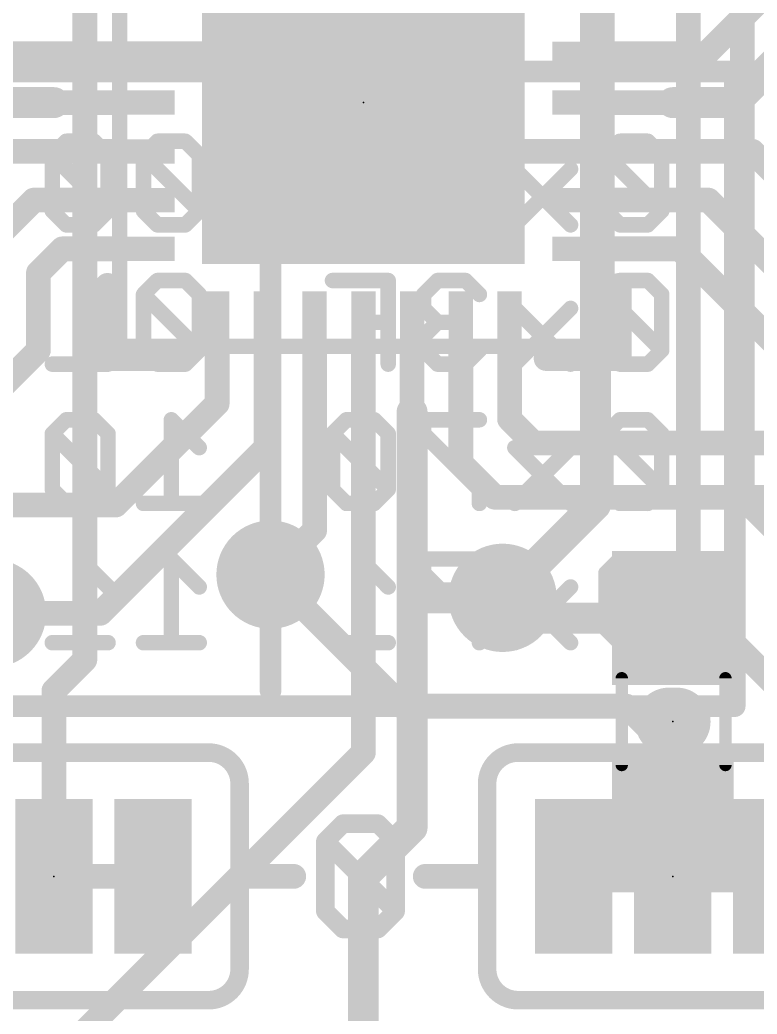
# Model space of a CAD drawing. Extents: x -33 to 74, y -18 to 36.
# Drawn here: x 9.88 to 15.93, y 7.76 to 15.92 of the extents above; entities that cross this region are included whole.
import ezdxf

# ---------------------------------------------------------------- set-up
doc = ezdxf.new("R2010")
doc.units = 0
for name, color, linetype in [('1', 12, 'CONTINUOUS'), ('16', 132, 'CONTINUOUS'), ('18', 110, 'CONTINUOUS'), ('21', 41, 'CONTINUOUS'), ('22', 40, 'CONTINUOUS'), ('23', 53, 'CONTINUOUS'), ('24', 53, 'CONTINUOUS'), ('51', 53, 'CONTINUOUS')]:
    doc.layers.add(name, color=color, linetype=linetype)

# ---------------------------------------------------------------- blocks, each defined once
blk = doc.blocks.new('RECT')
blk.add_solid([(-0.5, -0.5), (0.5, -0.5), (-0.5, 0.5), (0.5, 0.5)])
blk = doc.blocks.new('ROUNDV')
at = {"const_width": 0.5}
blk.add_lwpolyline([(0, -0.25, 1), (0, 0.25, 1), (0, -0.25)], format="xyb", dxfattribs=at)

msp = doc.modelspace()

# ---------------------------------------------------------------- linework, layer by layer
at = {"layer": '1'}
for points, const_width in [([(15.513, 15.64), (16.256, 16.383)], 0.2032), ([(15.748, 15.24), (16.598, 16.09)], 0.254), ([(9.5695, 15.64), (10.725, 15.64)], 0.2032), ([(10.725, 15.64), (12.3, 15.64)], 0.2032), ([(12.3, 15.64), (12.7, 15.24)], 0.2032), ([(12.7, 15.64), (12.7, 15.24)], 0.2032), ([(14.675, 15.64), (15.513, 15.64)], 0.2032), ([(10.16, 15.24), (9.398, 15.24)], 0.254), ([(10.725, 15.24), (10.16, 15.24)], 0.2032), ([(12.7, 15.24), (13.1, 14.84)], 0.2032), ([(14.675, 15.24), (15.24, 15.24)], 0.2032), ([(15.24, 15.24), (15.748, 15.24)], 0.254), ([(10.725, 14.84), (9.76, 14.84)], 0.2032), ([(13.1, 14.84), (14.675, 14.84)], 0.2032), ([(14.675, 14.84), (15.894, 14.84)], 0.2032), ([(15.894, 14.84), (16.51, 14.224)], 0.2032), ([(9.995, 14.44), (9.5885, 14.0335)], 0.2032), ([(10.725, 14.44), (9.995, 14.44)], 0.2032), ([(14.675, 14.44), (15.532, 14.44)], 0.2032), ([(15.532, 14.44), (17.5768, 12.3952)], 0.2032), ([(10.23, 14.04), (10.033, 13.843)], 0.2032), ([(10.725, 14.04), (10.23, 14.04)], 0.2032), ([(14.675, 14.04), (15.297, 14.04)], 0.2032), ([(15.297, 14.04), (17.907, 11.43)], 0.2032), ([(10.033, 13.843), (10.033, 13.208)], 0.2032), ([(10.033, 13.208), (5.715, 8.89)], 0.2032), ([(11.5, 13.265), (11.5, 12.77)], 0.2032), ([(11.9, 13.265), (11.9, 12.408)], 0.2032), ([(12.3, 13.265), (12.3, 11.7285)], 0.2032), ([(12.7, 13.265), (12.7, 9.906)], 0.2032), ([(13.1, 13.265), (13.1, 12.7)], 0.2032), ([(13.5, 13.265), (13.5, 12.281)], 0.2032), ([(13.9, 13.265), (13.9, 12.643)], 0.2032), ([(11.5, 12.77), (10.668, 11.938)], 0.2032), ([(13.1, 12.7), (13.1, 11.176)], 0.254), ([(13.9, 12.643), (14.097, 12.446)], 0.2032), ([(11.9, 12.408), (10.541, 11.049)], 0.2032), ([(14.097, 12.446), (16.256, 12.446)], 0.2032), ([(13.5, 12.281), (13.7795, 12.0015)], 0.2032), ([(16.0655, 12.0015), (13.7795, 12.0015)], 0.2032), ([(10.668, 11.938), (9.398, 11.938)], 0.2032), ([(12.3, 11.7285), (11.938, 11.3665)], 0.2032), ([(13.1, 11.176), (13.1, 9.29)], 0.254), ([(13.843, 11.176), (13.1, 11.176)], 0.254), ([(13.843, 11.176), (14.009, 11.01)], 0.254), ([(10.541, 11.049), (9.652, 11.049)], 0.2032), ([(14.009, 11.01), (15.24, 11.01)], 0.254), ([(10.414, 7.62), (12.7, 9.906)], 0.2032), ([(13.1, 9.29), (12.7, 8.89)], 0.254), ([(12.7, 3.81), (12.7, 8.89)], 0.254)]:
    msp.add_lwpolyline(points, dxfattribs=dict(at, const_width=const_width))
for points, const_width in [([(10.725, 15.6908, 1), (10.725, 15.5892)], 0.1016), ([(10.725, 15.5892, 1), (10.725, 15.6908)], 0.1016), ([(12.3359, 15.6759, 1), (12.2641, 15.6041)], 0.1016), ([(12.3, 15.5892, 1), (12.3, 15.6908)], 0.1016), ([(12.7508, 15.64, 1), (12.6492, 15.64)], 0.1016), ([(14.675, 15.6908, 1), (14.675, 15.5892)], 0.1016), ([(15.4771, 15.6759, 1), (15.5489, 15.6041)], 0.1016), ([(15.513, 15.5892, 1), (15.513, 15.6908)], 0.1016), ([(10.16, 15.2908, 1), (10.16, 15.1892)], 0.1016), ([(10.16, 15.1765, 1), (10.16, 15.3035)], 0.127), ([(10.725, 15.1892, 1), (10.725, 15.2908)], 0.1016), ([(12.7359, 15.2759, 1), (12.6641, 15.2041)], 0.1016), ([(14.675, 15.2908, 1), (14.675, 15.1892)], 0.1016), ([(15.24, 15.3035, 1), (15.24, 15.1765)], 0.127), ([(15.24, 15.1892, 1), (15.24, 15.2908)], 0.1016), ([(15.7031, 15.2849, 1), (15.7929, 15.1951)], 0.127), ([(15.748, 15.1765, 1), (15.748, 15.3035)], 0.127), ([(12.6492, 15.24, 1), (12.7508, 15.24)], 0.1016), ([(12.6641, 15.2041, 1), (12.7359, 15.2759)], 0.1016), ([(10.725, 14.7892, 1), (10.725, 14.8908)], 0.1016), ([(13.1, 14.8908, 1), (13.1, 14.7892)], 0.1016), ([(14.675, 14.8908, 1), (14.675, 14.7892)], 0.1016), ([(14.675, 14.7892, 1), (14.675, 14.8908)], 0.1016), ([(15.9299, 14.8759, 1), (15.8581, 14.8041)], 0.1016), ([(15.894, 14.7892, 1), (15.894, 14.8908)], 0.1016), ([(13.0641, 14.8041, 1), (13.1359, 14.8759)], 0.1016), ([(9.995, 14.4908, 1), (9.995, 14.3892)], 0.1016), ([(10.0309, 14.4041, 1), (9.9591, 14.4759)], 0.1016), ([(10.725, 14.3892, 1), (10.725, 14.4908)], 0.1016), ([(14.675, 14.4908, 1), (14.675, 14.3892)], 0.1016), ([(15.5679, 14.4759, 1), (15.4961, 14.4041)], 0.1016), ([(15.532, 14.3892, 1), (15.532, 14.4908)], 0.1016), ([(10.23, 14.0908, 1), (10.23, 13.9892)], 0.1016), ([(10.2659, 14.0041, 1), (10.1941, 14.0759)], 0.1016), ([(10.725, 13.9892, 1), (10.725, 14.0908)], 0.1016), ([(14.675, 14.0908, 1), (14.675, 13.9892)], 0.1016), ([(15.3329, 14.0759, 1), (15.2611, 14.0041)], 0.1016), ([(15.297, 13.9892, 1), (15.297, 14.0908)], 0.1016), ([(10.0838, 13.843, 1), (9.9822, 13.843)], 0.1016), ([(9.9971, 13.8789, 1), (10.0689, 13.8071)], 0.1016), ([(10.0689, 13.1721, 1), (9.9971, 13.2439)], 0.1016), ([(11.5508, 13.265, 1), (11.4492, 13.265)], 0.1016), ([(11.9508, 13.265, 1), (11.8492, 13.265)], 0.1016), ([(12.3508, 13.265, 1), (12.2492, 13.265)], 0.1016), ([(12.7508, 13.265, 1), (12.6492, 13.265)], 0.1016), ([(13.1508, 13.265, 1), (13.0492, 13.265)], 0.1016), ([(13.5508, 13.265, 1), (13.4492, 13.265)], 0.1016), ([(13.9508, 13.265, 1), (13.8492, 13.265)], 0.1016), ([(9.9822, 13.208, 1), (10.0838, 13.208)], 0.1016), ([(11.4492, 12.77, 1), (11.5508, 12.77)], 0.1016), ([(11.5359, 12.7341, 1), (11.4641, 12.8059)], 0.1016), ([(13.1635, 12.7, 1), (13.0365, 12.7)], 0.127), ([(13.0492, 12.7, 1), (13.1508, 12.7)], 0.1016), ([(13.9359, 12.6789, 1), (13.8641, 12.6071)], 0.1016), ([(13.8492, 12.643, 1), (13.9508, 12.643)], 0.1016), ([(11.9359, 12.3721, 1), (11.8641, 12.4439)], 0.1016), ([(14.097, 12.4968, 1), (14.097, 12.3952)], 0.1016), ([(14.0611, 12.4101, 1), (14.1329, 12.4819)], 0.1016), ([(11.8492, 12.408, 1), (11.9508, 12.408)], 0.1016), ([(13.5359, 12.3169, 1), (13.4641, 12.2451)], 0.1016), ([(13.4492, 12.281, 1), (13.5508, 12.281)], 0.1016), ([(13.7795, 12.0523, 1), (13.7795, 11.9507)], 0.1016), ([(13.7436, 11.9656, 1), (13.8154, 12.0374)], 0.1016), ([(10.6321, 11.9739, 1), (10.7039, 11.9021)], 0.1016), ([(10.668, 11.8872, 1), (10.668, 11.9888)], 0.1016), ([(12.2492, 11.7285, 1), (12.3508, 11.7285)], 0.1016), ([(12.3359, 11.6926, 1), (12.2641, 11.7644)], 0.1016), ([(11.9021, 11.4024, 1), (11.9739, 11.3306)], 0.1016), ([(13.1635, 11.176, 1), (13.0365, 11.176)], 0.127), ([(13.1, 11.2395, 1), (13.1, 11.1125)], 0.127), ([(13.8879, 11.2209, 1), (13.7981, 11.1311)], 0.127), ([(13.843, 11.1125, 1), (13.843, 11.2395)], 0.127), ([(13.0365, 11.176, 1), (13.1635, 11.176)], 0.127), ([(10.5051, 11.0849, 1), (10.5769, 11.0131)], 0.1016), ([(10.541, 10.9982, 1), (10.541, 11.0998)], 0.1016), ([(14.009, 11.0735, 1), (14.009, 10.9465)], 0.127), ([(13.9641, 10.9651, 1), (14.0539, 11.0549)], 0.127), ([(15.24, 10.9465, 1), (15.24, 11.0735)], 0.127), ([(12.6492, 9.906, 1), (12.7508, 9.906)], 0.1016), ([(12.7359, 9.8701, 1), (12.6641, 9.9419)], 0.1016), ([(13.1449, 9.2451, 1), (13.0551, 9.3349)], 0.127), ([(13.0365, 9.29, 1), (13.1635, 9.29)], 0.127), ([(12.7635, 8.89, 1), (12.6365, 8.89)], 0.127), ([(12.6551, 8.9349, 1), (12.7449, 8.8451)], 0.127)]:
    msp.add_lwpolyline(points, format="xyb", dxfattribs=dict(at, const_width=const_width))
at = {"layer": '16'}
for points, const_width in [([(15.8115, 21.3995), (15.8115, 12.0015)], 0.2032), ([(15.367, 20.7645), (15.367, 11.176)], 0.2032), ([(10.414, 20.066), (10.414, 10.668)], 0.2032), ([(14.605, 11.938), (14.605, 19.812)], 0.254), ([(12.7, 15.24), (12.3, 15.24)], 0.2032), ([(15.8115, 12.0015), (17.653, 10.16)], 0.2032), ([(13.843, 11.176), (14.605, 11.938)], 0.254), ([(13.0175, 10.287), (11.938, 11.3665)], 0.2032), ([(15.367, 11.176), (16.764, 9.779)], 0.2032), ([(10.414, 10.668), (10.16, 10.414)], 0.2032), ([(10.16, 8.89), (10.16, 10.414)], 0.2032), ([(14.859, 10.287), (13.0175, 10.287)], 0.2032), ([(14.859, 10.287), (15.24, 9.906)], 0.2032), ([(15.24, 9.906), (15.24, 8.89)], 0.2032), ([(10.16, 8.89), (10.795, 8.89)], 0.2032), ([(15.24, 8.89), (14.605, 8.89)], 0.2032)]:
    msp.add_lwpolyline(points, dxfattribs=dict(at, const_width=const_width))
for points, const_width in [([(12.3, 15.2908, 1), (12.3, 15.1892)], 0.1016), ([(12.7, 15.1892, 1), (12.7, 15.2908)], 0.1016), ([(15.8474, 12.0374, 1), (15.7756, 11.9656)], 0.1016), ([(14.5415, 11.938, 1), (14.6685, 11.938)], 0.127), ([(14.6499, 11.8931, 1), (14.5601, 11.9829)], 0.127), ([(15.7607, 12.0015, 1), (15.8623, 12.0015)], 0.1016), ([(11.9739, 11.4024, 1), (11.9021, 11.3306)], 0.1016), ([(13.7981, 11.2209, 1), (13.8879, 11.1311)], 0.127), ([(15.4029, 11.2119, 1), (15.3311, 11.1401)], 0.1016), ([(15.3162, 11.176, 1), (15.4178, 11.176)], 0.1016), ([(10.3632, 10.668, 1), (10.4648, 10.668)], 0.1016), ([(10.4499, 10.6321, 1), (10.3781, 10.7039)], 0.1016), ([(10.2108, 10.414, 1), (10.1092, 10.414)], 0.1016), ([(10.1241, 10.4499, 1), (10.1959, 10.3781)], 0.1016), ([(13.0175, 10.3378, 1), (13.0175, 10.2362)], 0.1016), ([(12.9816, 10.2511, 1), (13.0534, 10.3229)], 0.1016), ([(14.8949, 10.3229, 1), (14.8231, 10.2511)], 0.1016), ([(14.859, 10.2362, 1), (14.859, 10.3378)], 0.1016), ([(15.2908, 9.906, 1), (15.1892, 9.906)], 0.1016), ([(15.2041, 9.8701, 1), (15.2759, 9.9419)], 0.1016), ([(10.16, 8.9408, 1), (10.16, 8.8392)], 0.1016), ([(10.795, 8.8392, 1), (10.795, 8.9408)], 0.1016), ([(14.605, 8.9408, 1), (14.605, 8.8392)], 0.1016), ([(15.24, 8.8392, 1), (15.24, 8.9408)], 0.1016), ([(10.1092, 8.89, 1), (10.2108, 8.89)], 0.1016), ([(15.1892, 8.89, 1), (15.2908, 8.89)], 0.1016)]:
    msp.add_lwpolyline(points, format="xyb", dxfattribs=dict(at, const_width=const_width))
at = {"layer": '21'}
for points, const_width in [([(10.6, 13.14), (10.6, 13.74)], 0.2032), ([(14.8, 13.14), (14.8, 13.74)], 0.2032), ([(10.6, 13.14), (11.2, 13.14)], 0.2032), ([(14.8, 13.14), (14.2, 13.14)], 0.2032), ([(15.2705, 10.16), (15.2095, 10.16)], 0.5588)]:
    msp.add_lwpolyline(points, dxfattribs=dict(at, const_width=const_width))
for points, const_width in [([(10.6508, 13.74, 1), (10.5492, 13.74)], 0.1016), ([(14.8508, 13.74, 1), (14.7492, 13.74)], 0.1016), ([(10.6, 13.1908, 1), (10.6, 13.0892)], 0.1016), ([(11.2, 13.0892, 1), (11.2, 13.1908)], 0.1016), ([(14.2, 13.1908, 1), (14.2, 13.0892)], 0.1016), ([(14.8, 13.0892, 1), (14.8, 13.1908)], 0.1016), ([(10.5492, 13.14, 1), (10.6508, 13.14)], 0.1016), ([(14.7492, 13.14, 1), (14.8508, 13.14)], 0.1016), ([(15.2095, 10.2997, 1), (15.2095, 10.0203)], 0.2794), ([(15.2705, 10.0203, 1), (15.2705, 10.2997)], 0.2794)]:
    msp.add_lwpolyline(points, format="xyb", dxfattribs=dict(at, const_width=const_width))
at = {"layer": '22'}
for points, const_width in [([(9.779, 15.494), (11.938, 15.494)], 0.1778), ([(11.938, 10.414), (11.938, 15.494)], 0.1778), ([(11.938, 15.494), (15.748, 15.494)], 0.1778), ([(15.748, 15.494), (15.748, 10.287)], 0.1778), ([(10.2613, 14.9231), (10.1469, 14.8087)], 0.127), ([(10.4901, 14.9231), (10.2613, 14.9231)], 0.127), ([(10.6045, 14.8087), (10.4901, 14.9231)], 0.127), ([(11.0097, 14.9231), (10.8953, 14.8087)], 0.127), ([(11.2385, 14.9231), (11.0097, 14.9231)], 0.127), ([(11.3529, 14.8087), (11.2385, 14.9231)], 0.127), ([(12.4465, 14.9231), (12.9041, 14.9231)], 0.127), ([(12.9041, 14.9231), (12.9041, 14.2367)], 0.127), ([(13.3093, 14.9231), (13.1949, 14.8087)], 0.127), ([(13.5381, 14.9231), (13.3093, 14.9231)], 0.127), ([(13.6525, 14.8087), (13.5381, 14.9231)], 0.127), ([(14.8061, 14.9231), (14.6917, 14.8087)], 0.127), ([(15.0349, 14.9231), (14.8061, 14.9231)], 0.127), ([(15.1493, 14.8087), (15.0349, 14.9231)], 0.127), ([(10.1469, 14.8087), (10.1469, 14.3511)], 0.127), ([(10.6045, 14.3511), (10.1469, 14.8087)], 0.127), ([(10.6045, 14.3511), (10.6045, 14.8087)], 0.127), ([(10.8953, 14.8087), (10.8953, 14.3511)], 0.127), ([(11.3529, 14.3511), (10.8953, 14.8087)], 0.127), ([(11.3529, 14.3511), (11.3529, 14.8087)], 0.127), ([(13.1949, 14.8087), (13.1949, 14.6943)], 0.127), ([(14.6917, 14.8087), (14.6917, 14.3511)], 0.127), ([(15.1493, 14.3511), (14.6917, 14.8087)], 0.127), ([(15.1493, 14.3511), (15.1493, 14.8087)], 0.127), ([(13.1949, 14.6943), (13.3093, 14.5799)], 0.127), ([(14.4009, 14.6943), (13.9433, 14.2367)], 0.127), ([(14.4009, 14.2367), (13.9433, 14.6943)], 0.127), ([(12.9041, 14.5799), (12.6753, 14.5799)], 0.127), ([(13.3093, 14.5799), (13.1949, 14.4655)], 0.127), ([(13.3093, 14.5799), (13.4237, 14.5799)], 0.127), ([(13.1949, 14.4655), (13.1949, 14.3511)], 0.127), ([(10.1469, 14.3511), (10.2613, 14.2367)], 0.127), ([(10.4901, 14.2367), (10.6045, 14.3511)], 0.127), ([(10.8953, 14.3511), (11.0097, 14.2367)], 0.127), ([(11.2385, 14.2367), (11.3529, 14.3511)], 0.127), ([(13.1949, 14.3511), (13.3093, 14.2367)], 0.127), ([(13.5381, 14.2367), (13.6525, 14.3511)], 0.127), ([(14.6917, 14.3511), (14.8061, 14.2367)], 0.127), ([(15.0349, 14.2367), (15.1493, 14.3511)], 0.127), ([(10.2613, 14.2367), (10.4901, 14.2367)], 0.127), ([(11.0097, 14.2367), (11.2385, 14.2367)], 0.127), ([(12.9041, 14.2367), (12.4465, 14.2367)], 0.127), ([(13.3093, 14.2367), (13.5381, 14.2367)], 0.127), ([(14.8061, 14.2367), (15.0349, 14.2367)], 0.127), ([(10.6045, 13.5513), (10.3757, 13.7801)], 0.127), ([(10.3757, 13.7801), (10.3757, 13.0937)], 0.127), ([(11.0097, 13.7801), (10.8953, 13.6657)], 0.127), ([(11.2385, 13.7801), (11.0097, 13.7801)], 0.127), ([(11.3529, 13.6657), (11.2385, 13.7801)], 0.127), ([(12.9041, 13.7801), (12.4465, 13.7801)], 0.127), ([(12.9041, 13.0937), (12.9041, 13.7801)], 0.127), ([(13.3093, 13.7801), (13.1949, 13.6657)], 0.127), ([(13.5381, 13.7801), (13.3093, 13.7801)], 0.127), ([(13.6525, 13.6657), (13.5381, 13.7801)], 0.127), ([(14.8061, 13.7801), (14.6917, 13.6657)], 0.127), ([(15.0349, 13.7801), (14.8061, 13.7801)], 0.127), ([(15.1493, 13.6657), (15.0349, 13.7801)], 0.127), ([(10.8953, 13.6657), (10.8953, 13.2081)], 0.127), ([(11.3529, 13.2081), (10.8953, 13.6657)], 0.127), ([(11.3529, 13.2081), (11.3529, 13.6657)], 0.127), ([(13.1949, 13.6657), (13.1949, 13.5513)], 0.127), ([(14.6917, 13.6657), (14.6917, 13.2081)], 0.127), ([(15.1493, 13.2081), (14.6917, 13.6657)], 0.127), ([(15.1493, 13.2081), (15.1493, 13.6657)], 0.127), ([(13.1949, 13.5513), (13.3093, 13.4369)], 0.127), ([(14.4009, 13.5513), (13.9433, 13.0937)], 0.127), ([(14.4009, 13.0937), (13.9433, 13.5513)], 0.127), ([(12.9041, 13.4369), (12.6753, 13.4369)], 0.127), ([(13.3093, 13.4369), (13.1949, 13.3225)], 0.127), ([(13.3093, 13.4369), (13.4237, 13.4369)], 0.127), ([(13.1949, 13.3225), (13.1949, 13.2081)], 0.127), ([(10.8953, 13.2081), (11.0097, 13.0937)], 0.127), ([(11.2385, 13.0937), (11.3529, 13.2081)], 0.127), ([(13.1949, 13.2081), (13.3093, 13.0937)], 0.127), ([(13.5381, 13.0937), (13.6525, 13.2081)], 0.127), ([(14.6917, 13.2081), (14.8061, 13.0937)], 0.127), ([(15.0349, 13.0937), (15.1493, 13.2081)], 0.127), ([(10.6045, 13.0937), (10.1469, 13.0937)], 0.127), ([(11.0097, 13.0937), (11.2385, 13.0937)], 0.127), ([(13.3093, 13.0937), (13.5381, 13.0937)], 0.127), ([(14.8061, 13.0937), (15.0349, 13.0937)], 0.127), ([(10.2613, 12.6371), (10.1469, 12.5227)], 0.127), ([(10.4901, 12.6371), (10.2613, 12.6371)], 0.127), ([(10.6045, 12.5227), (10.4901, 12.6371)], 0.127), ([(11.3529, 12.4083), (11.1241, 12.6371)], 0.127), ([(11.1241, 12.6371), (11.1241, 11.9507)], 0.127), ([(12.5609, 12.6371), (12.4465, 12.5227)], 0.127), ([(12.7897, 12.6371), (12.5609, 12.6371)], 0.127), ([(12.9041, 12.5227), (12.7897, 12.6371)], 0.127), ([(13.6525, 12.6371), (13.1949, 12.6371)], 0.127), ([(13.1949, 12.6371), (13.1949, 12.5227)], 0.127), ([(14.8061, 12.6371), (14.6917, 12.5227)], 0.127), ([(15.0349, 12.6371), (14.8061, 12.6371)], 0.127), ([(15.1493, 12.5227), (15.0349, 12.6371)], 0.127), ([(10.1469, 12.5227), (10.1469, 12.0651)], 0.127), ([(10.6045, 12.0651), (10.1469, 12.5227)], 0.127), ([(10.6045, 12.0651), (10.6045, 12.5227)], 0.127), ([(12.4465, 12.5227), (12.4465, 12.0651)], 0.127), ([(12.9041, 12.0651), (12.4465, 12.5227)], 0.127), ([(12.9041, 12.0651), (12.9041, 12.5227)], 0.127), ([(13.1949, 12.5227), (13.6525, 12.0651)], 0.127), ([(14.6917, 12.5227), (14.6917, 12.0651)], 0.127), ([(15.1493, 12.0651), (14.6917, 12.5227)], 0.127), ([(15.1493, 12.0651), (15.1493, 12.5227)], 0.127), ([(14.4009, 12.4083), (13.9433, 11.9507)], 0.127), ([(14.4009, 11.9507), (13.9433, 12.4083)], 0.127), ([(10.1469, 12.0651), (10.2613, 11.9507)], 0.127), ([(10.4901, 11.9507), (10.6045, 12.0651)], 0.127), ([(12.4465, 12.0651), (12.5609, 11.9507)], 0.127), ([(12.7897, 11.9507), (12.9041, 12.0651)], 0.127), ([(13.6525, 12.0651), (13.6525, 11.9507)], 0.127), ([(14.6917, 12.0651), (14.8061, 11.9507)], 0.127), ([(15.0349, 11.9507), (15.1493, 12.0651)], 0.127), ([(10.2613, 11.9507), (10.4901, 11.9507)], 0.127), ([(11.3529, 11.9507), (10.8953, 11.9507)], 0.127), ([(12.5609, 11.9507), (12.7897, 11.9507)], 0.127), ([(14.8061, 11.9507), (15.0349, 11.9507)], 0.127), ([(10.6045, 11.2653), (10.3757, 11.4941)], 0.127), ([(10.3757, 11.4941), (10.3757, 10.8077)], 0.127), ([(11.3529, 11.2653), (11.1241, 11.4941)], 0.127), ([(11.1241, 11.4941), (11.1241, 10.8077)], 0.127), ([(12.9041, 11.2653), (12.6753, 11.4941)], 0.127), ([(12.6753, 11.4941), (12.6753, 10.8077)], 0.127), ([(13.6525, 11.4941), (13.1949, 11.4941)], 0.127), ([(13.1949, 11.4941), (13.1949, 11.3797)], 0.127), ([(14.8061, 11.4941), (14.6917, 11.3797)], 0.127), ([(15.0349, 11.4941), (14.8061, 11.4941)], 0.127), ([(15.1493, 11.3797), (15.0349, 11.4941)], 0.127), ([(13.1949, 11.3797), (13.6525, 10.9221)], 0.127), ([(14.6917, 11.3797), (14.6917, 10.9221)], 0.127), ([(15.1493, 10.9221), (14.6917, 11.3797)], 0.127), ([(15.1493, 10.9221), (15.1493, 11.3797)], 0.127), ([(14.4009, 11.2653), (13.9433, 10.8077)], 0.127), ([(14.4009, 10.8077), (13.9433, 11.2653)], 0.127), ([(13.6525, 10.9221), (13.6525, 10.8077)], 0.127), ([(14.6917, 10.9221), (14.8061, 10.8077)], 0.127), ([(15.0349, 10.8077), (15.1493, 10.9221)], 0.127), ([(10.6045, 10.8077), (10.1469, 10.8077)], 0.127), ([(11.3529, 10.8077), (10.8953, 10.8077)], 0.127), ([(12.9041, 10.8077), (12.4465, 10.8077)], 0.127), ([(14.8061, 10.8077), (15.0349, 10.8077)], 0.127), ([(15.748, 10.287), (9.779, 10.287)], 0.1778), ([(11.43, 9.906), (8.89, 9.906)], 0.1524), ([(16.51, 9.906), (13.97, 9.906)], 0.1524), ([(11.684, 9.652), (11.684, 8.128)], 0.1524), ([(13.716, 8.128), (13.716, 9.652)], 0.1524), ([(12.5324, 9.3225), (12.3883, 9.1785)], 0.1524), ([(12.8205, 9.3225), (12.5324, 9.3225)], 0.1524), ([(12.9646, 9.1785), (12.8205, 9.3225)], 0.1524), ([(12.3883, 9.1785), (12.3883, 8.6023)], 0.1524), ([(12.9646, 8.6023), (12.3883, 9.1785)], 0.1524), ([(12.9646, 8.6023), (12.9646, 9.1785)], 0.1524), ([(11.7475, 8.89), (12.1285, 8.89)], 0.2032), ([(13.6525, 8.89), (13.208, 8.89)], 0.2032), ([(12.3883, 8.6023), (12.5324, 8.4582)], 0.1524), ([(12.8205, 8.4582), (12.9646, 8.6023)], 0.1524), ([(12.5324, 8.4582), (12.8205, 8.4582)], 0.1524), ([(8.89, 7.874), (11.43, 7.874)], 0.1524), ([(13.97, 7.874), (16.51, 7.874)], 0.1524)]:
    msp.add_lwpolyline(points, dxfattribs=dict(at, const_width=const_width))
for points, const_width in [([(11.938, 15.5385, 1), (11.938, 15.4496)], 0.0889), ([(11.9825, 15.494, 1), (11.8936, 15.494)], 0.0889), ([(11.938, 15.4496, 1), (11.938, 15.5385)], 0.0889), ([(15.7925, 15.494, 1), (15.7036, 15.494)], 0.0889), ([(15.748, 15.4496, 1), (15.748, 15.5385)], 0.0889), ([(10.2613, 14.9548, 1), (10.2613, 14.8913)], 0.0635), ([(10.2838, 14.9006, 1), (10.2389, 14.9455)], 0.0635), ([(10.5126, 14.9455, 1), (10.4677, 14.9006)], 0.0635), ([(10.4901, 14.8913, 1), (10.4901, 14.9548)], 0.0635), ([(11.0097, 14.9548, 1), (11.0097, 14.8913)], 0.0635), ([(11.0322, 14.9006, 1), (10.9873, 14.9455)], 0.0635), ([(11.261, 14.9455, 1), (11.2161, 14.9006)], 0.0635), ([(11.2385, 14.8913, 1), (11.2385, 14.9548)], 0.0635), ([(12.4465, 14.9548, 1), (12.4465, 14.8913)], 0.0635), ([(12.9358, 14.9231, 1), (12.8723, 14.9231)], 0.0635), ([(12.9041, 14.8913, 1), (12.9041, 14.9548)], 0.0635), ([(13.3093, 14.9548, 1), (13.3093, 14.8913)], 0.0635), ([(13.3318, 14.9006, 1), (13.2869, 14.9455)], 0.0635), ([(13.5606, 14.9455, 1), (13.5157, 14.9006)], 0.0635), ([(13.5381, 14.8913, 1), (13.5381, 14.9548)], 0.0635), ([(14.8061, 14.9548, 1), (14.8061, 14.8913)], 0.0635), ([(14.8286, 14.9006, 1), (14.7837, 14.9455)], 0.0635), ([(15.0574, 14.9455, 1), (15.0125, 14.9006)], 0.0635), ([(15.0349, 14.8913, 1), (15.0349, 14.9548)], 0.0635), ([(10.1787, 14.8087, 1), (10.1152, 14.8087)], 0.0635), ([(10.1694, 14.8311, 1), (10.1245, 14.7862)], 0.0635), ([(10.1245, 14.8311, 1), (10.1694, 14.7862)], 0.0635), ([(10.6363, 14.8087, 1), (10.5727, 14.8087)], 0.0635), ([(10.582, 14.7862, 1), (10.627, 14.8311)], 0.0635), ([(10.9271, 14.8087, 1), (10.8636, 14.8087)], 0.0635), ([(10.9178, 14.8311, 1), (10.8729, 14.7862)], 0.0635), ([(10.8729, 14.8311, 1), (10.9178, 14.7862)], 0.0635), ([(11.3847, 14.8087, 1), (11.3212, 14.8087)], 0.0635), ([(11.3305, 14.7862, 1), (11.3754, 14.8311)], 0.0635), ([(13.2267, 14.8087, 1), (13.1632, 14.8087)], 0.0635), ([(13.1725, 14.8311, 1), (13.2174, 14.7862)], 0.0635), ([(13.63, 14.7862, 1), (13.675, 14.8311)], 0.0635), ([(14.7235, 14.8087, 1), (14.66, 14.8087)], 0.0635), ([(14.7142, 14.8311, 1), (14.6693, 14.7862)], 0.0635), ([(14.6693, 14.8311, 1), (14.7142, 14.7862)], 0.0635), ([(15.1811, 14.8087, 1), (15.1176, 14.8087)], 0.0635), ([(15.1269, 14.7862, 1), (15.1718, 14.8311)], 0.0635), ([(13.1632, 14.6943, 1), (13.2267, 14.6943)], 0.0635), ([(13.2174, 14.7167, 1), (13.1725, 14.6718)], 0.0635), ([(13.9658, 14.7167, 1), (13.9209, 14.6718)], 0.0635), ([(14.4234, 14.6718, 1), (14.3785, 14.7167)], 0.0635), ([(12.6753, 14.6116, 1), (12.6753, 14.5481)], 0.0635), ([(12.9041, 14.5481, 1), (12.9041, 14.6116)], 0.0635), ([(13.3093, 14.6116, 1), (13.3093, 14.5481)], 0.0635), ([(13.3318, 14.5574, 1), (13.2869, 14.6023)], 0.0635), ([(13.2869, 14.5574, 1), (13.3318, 14.6023)], 0.0635), ([(13.4237, 14.5481, 1), (13.4237, 14.6116)], 0.0635), ([(13.2267, 14.4655, 1), (13.1632, 14.4655)], 0.0635), ([(13.1725, 14.4879, 1), (13.2174, 14.443)], 0.0635), ([(10.1694, 14.3735, 1), (10.1245, 14.3286)], 0.0635), ([(10.1152, 14.3511, 1), (10.1787, 14.3511)], 0.0635), ([(10.5727, 14.3511, 1), (10.6363, 14.3511)], 0.0635), ([(10.627, 14.3286, 1), (10.582, 14.3735)], 0.0635), ([(10.582, 14.3286, 1), (10.627, 14.3735)], 0.0635), ([(10.9178, 14.3735, 1), (10.8729, 14.3286)], 0.0635), ([(10.8636, 14.3511, 1), (10.9271, 14.3511)], 0.0635), ([(11.3212, 14.3511, 1), (11.3847, 14.3511)], 0.0635), ([(11.3754, 14.3286, 1), (11.3305, 14.3735)], 0.0635), ([(11.3305, 14.3286, 1), (11.3754, 14.3735)], 0.0635), ([(13.1632, 14.3511, 1), (13.2267, 14.3511)], 0.0635), ([(13.2174, 14.3735, 1), (13.1725, 14.3286)], 0.0635), ([(13.675, 14.3286, 1), (13.63, 14.3735)], 0.0635), ([(14.66, 14.3511, 1), (14.7235, 14.3511)], 0.0635), ([(14.7142, 14.3735, 1), (14.6693, 14.3286)], 0.0635), ([(15.1176, 14.3511, 1), (15.1811, 14.3511)], 0.0635), ([(15.1718, 14.3286, 1), (15.1269, 14.3735)], 0.0635), ([(15.1269, 14.3286, 1), (15.1718, 14.3735)], 0.0635), ([(10.2613, 14.2685, 1), (10.2613, 14.205)], 0.0635), ([(10.2389, 14.2142, 1), (10.2838, 14.2592)], 0.0635), ([(10.4677, 14.2592, 1), (10.5126, 14.2142)], 0.0635), ([(10.4901, 14.205, 1), (10.4901, 14.2685)], 0.0635), ([(11.0097, 14.2685, 1), (11.0097, 14.205)], 0.0635), ([(10.9873, 14.2142, 1), (11.0322, 14.2592)], 0.0635), ([(11.2161, 14.2592, 1), (11.261, 14.2142)], 0.0635), ([(11.2385, 14.205, 1), (11.2385, 14.2685)], 0.0635), ([(12.4465, 14.2685, 1), (12.4465, 14.205)], 0.0635), ([(12.9041, 14.205, 1), (12.9041, 14.2685)], 0.0635), ([(13.3093, 14.2685, 1), (13.3093, 14.205)], 0.0635), ([(13.2869, 14.2142, 1), (13.3318, 14.2592)], 0.0635), ([(13.5157, 14.2592, 1), (13.5606, 14.2142)], 0.0635), ([(13.5381, 14.205, 1), (13.5381, 14.2685)], 0.0635), ([(13.9209, 14.2592, 1), (13.9658, 14.2142)], 0.0635), ([(14.3785, 14.2142, 1), (14.4234, 14.2592)], 0.0635), ([(14.8061, 14.2685, 1), (14.8061, 14.205)], 0.0635), ([(14.7837, 14.2142, 1), (14.8286, 14.2592)], 0.0635), ([(15.0125, 14.2592, 1), (15.0574, 14.2142)], 0.0635), ([(15.0349, 14.205, 1), (15.0349, 14.2685)], 0.0635), ([(12.8723, 14.2367, 1), (12.9358, 14.2367)], 0.0635), ([(10.4075, 13.7801, 1), (10.344, 13.7801)], 0.0635), ([(10.3982, 13.8025, 1), (10.3533, 13.7576)], 0.0635), ([(11.0097, 13.8118, 1), (11.0097, 13.7483)], 0.0635), ([(11.0322, 13.7576, 1), (10.9873, 13.8025)], 0.0635), ([(11.261, 13.8025, 1), (11.2161, 13.7576)], 0.0635), ([(11.2385, 13.7483, 1), (11.2385, 13.8118)], 0.0635), ([(12.4465, 13.8118, 1), (12.4465, 13.7483)], 0.0635), ([(12.9358, 13.7801, 1), (12.8723, 13.7801)], 0.0635), ([(12.9041, 13.7483, 1), (12.9041, 13.8118)], 0.0635), ([(13.3093, 13.8118, 1), (13.3093, 13.7483)], 0.0635), ([(13.3318, 13.7576, 1), (13.2869, 13.8025)], 0.0635), ([(13.5606, 13.8025, 1), (13.5157, 13.7576)], 0.0635), ([(13.5381, 13.7483, 1), (13.5381, 13.8118)], 0.0635), ([(14.8061, 13.8118, 1), (14.8061, 13.7483)], 0.0635), ([(14.8286, 13.7576, 1), (14.7837, 13.8025)], 0.0635), ([(15.0574, 13.8025, 1), (15.0125, 13.7576)], 0.0635), ([(15.0349, 13.7483, 1), (15.0349, 13.8118)], 0.0635), ([(10.9271, 13.6657, 1), (10.8636, 13.6657)], 0.0635), ([(10.9178, 13.6881, 1), (10.8729, 13.6432)], 0.0635), ([(10.8729, 13.6881, 1), (10.9178, 13.6432)], 0.0635), ([(11.3847, 13.6657, 1), (11.3212, 13.6657)], 0.0635), ([(11.3305, 13.6432, 1), (11.3754, 13.6881)], 0.0635), ([(13.2267, 13.6657, 1), (13.1632, 13.6657)], 0.0635), ([(13.1725, 13.6881, 1), (13.2174, 13.6432)], 0.0635), ([(13.63, 13.6432, 1), (13.675, 13.6881)], 0.0635), ([(14.7235, 13.6657, 1), (14.66, 13.6657)], 0.0635), ([(14.7142, 13.6881, 1), (14.6693, 13.6432)], 0.0635), ([(14.6693, 13.6881, 1), (14.7142, 13.6432)], 0.0635), ([(15.1811, 13.6657, 1), (15.1176, 13.6657)], 0.0635), ([(15.1269, 13.6432, 1), (15.1718, 13.6881)], 0.0635), ([(10.582, 13.5288, 1), (10.627, 13.5737)], 0.0635), ([(13.1632, 13.5513, 1), (13.2267, 13.5513)], 0.0635), ([(13.2174, 13.5737, 1), (13.1725, 13.5288)], 0.0635), ([(13.9658, 13.5737, 1), (13.9209, 13.5288)], 0.0635), ([(14.4234, 13.5288, 1), (14.3785, 13.5737)], 0.0635), ([(12.6753, 13.4686, 1), (12.6753, 13.4051)], 0.0635), ([(12.9041, 13.4051, 1), (12.9041, 13.4686)], 0.0635), ([(13.3093, 13.4686, 1), (13.3093, 13.4051)], 0.0635), ([(13.3318, 13.4144, 1), (13.2869, 13.4593)], 0.0635), ([(13.2869, 13.4144, 1), (13.3318, 13.4593)], 0.0635), ([(13.4237, 13.4051, 1), (13.4237, 13.4686)], 0.0635), ([(13.2267, 13.3225, 1), (13.1632, 13.3225)], 0.0635), ([(13.1725, 13.3449, 1), (13.2174, 13.3)], 0.0635), ([(10.9178, 13.2305, 1), (10.8729, 13.1856)], 0.0635), ([(10.8636, 13.2081, 1), (10.9271, 13.2081)], 0.0635), ([(11.3212, 13.2081, 1), (11.3847, 13.2081)], 0.0635), ([(11.3754, 13.1856, 1), (11.3305, 13.2305)], 0.0635), ([(11.3305, 13.1856, 1), (11.3754, 13.2305)], 0.0635), ([(13.1632, 13.2081, 1), (13.2267, 13.2081)], 0.0635), ([(13.2174, 13.2305, 1), (13.1725, 13.1856)], 0.0635), ([(13.675, 13.1856, 1), (13.63, 13.2305)], 0.0635), ([(14.66, 13.2081, 1), (14.7235, 13.2081)], 0.0635), ([(14.7142, 13.2305, 1), (14.6693, 13.1856)], 0.0635), ([(15.1176, 13.2081, 1), (15.1811, 13.2081)], 0.0635), ([(15.1718, 13.1856, 1), (15.1269, 13.2305)], 0.0635), ([(15.1269, 13.1856, 1), (15.1718, 13.2305)], 0.0635), ([(10.1469, 13.1255, 1), (10.1469, 13.0619)], 0.0635), ([(10.6045, 13.0619, 1), (10.6045, 13.1255)], 0.0635), ([(11.0097, 13.1255, 1), (11.0097, 13.0619)], 0.0635), ([(10.9873, 13.0712, 1), (11.0322, 13.1162)], 0.0635), ([(11.2161, 13.1162, 1), (11.261, 13.0712)], 0.0635), ([(11.2385, 13.0619, 1), (11.2385, 13.1255)], 0.0635), ([(13.3093, 13.1255, 1), (13.3093, 13.0619)], 0.0635), ([(13.2869, 13.0712, 1), (13.3318, 13.1162)], 0.0635), ([(13.5157, 13.1162, 1), (13.5606, 13.0712)], 0.0635), ([(13.5381, 13.0619, 1), (13.5381, 13.1255)], 0.0635), ([(13.9209, 13.1162, 1), (13.9658, 13.0712)], 0.0635), ([(14.3785, 13.0712, 1), (14.4234, 13.1162)], 0.0635), ([(14.8061, 13.1255, 1), (14.8061, 13.0619)], 0.0635), ([(14.7837, 13.0712, 1), (14.8286, 13.1162)], 0.0635), ([(15.0125, 13.1162, 1), (15.0574, 13.0712)], 0.0635), ([(15.0349, 13.0619, 1), (15.0349, 13.1255)], 0.0635), ([(10.344, 13.0937, 1), (10.4075, 13.0937)], 0.0635), ([(12.8723, 13.0937, 1), (12.9358, 13.0937)], 0.0635), ([(10.2613, 12.6688, 1), (10.2613, 12.6053)], 0.0635), ([(10.2838, 12.6146, 1), (10.2389, 12.6595)], 0.0635), ([(10.5126, 12.6595, 1), (10.4677, 12.6146)], 0.0635), ([(10.4901, 12.6053, 1), (10.4901, 12.6688)], 0.0635), ([(11.1559, 12.6371, 1), (11.0924, 12.6371)], 0.0635), ([(11.1466, 12.6595, 1), (11.1017, 12.6146)], 0.0635), ([(12.5609, 12.6688, 1), (12.5609, 12.6053)], 0.0635), ([(12.5833, 12.6146, 1), (12.5384, 12.6595)], 0.0635), ([(12.8121, 12.6595, 1), (12.7672, 12.6146)], 0.0635), ([(12.7897, 12.6053, 1), (12.7897, 12.6688)], 0.0635), ([(13.2267, 12.6371, 1), (13.1632, 12.6371)], 0.0635), ([(13.1949, 12.6688, 1), (13.1949, 12.6053)], 0.0635), ([(13.6525, 12.6053, 1), (13.6525, 12.6688)], 0.0635), ([(14.8061, 12.6688, 1), (14.8061, 12.6053)], 0.0635), ([(14.8286, 12.6146, 1), (14.7837, 12.6595)], 0.0635), ([(15.0574, 12.6595, 1), (15.0125, 12.6146)], 0.0635), ([(15.0349, 12.6053, 1), (15.0349, 12.6688)], 0.0635), ([(10.1787, 12.5227, 1), (10.1152, 12.5227)], 0.0635), ([(10.1694, 12.5451, 1), (10.1245, 12.5002)], 0.0635), ([(10.1245, 12.5451, 1), (10.1694, 12.5002)], 0.0635), ([(10.6363, 12.5227, 1), (10.5727, 12.5227)], 0.0635), ([(10.582, 12.5002, 1), (10.627, 12.5451)], 0.0635), ([(12.4782, 12.5227, 1), (12.4147, 12.5227)], 0.0635), ([(12.4689, 12.5451, 1), (12.424, 12.5002)], 0.0635), ([(12.424, 12.5451, 1), (12.4689, 12.5002)], 0.0635), ([(12.9358, 12.5227, 1), (12.8723, 12.5227)], 0.0635), ([(12.8816, 12.5002, 1), (12.9265, 12.5451)], 0.0635), ([(13.2174, 12.5451, 1), (13.1725, 12.5002)], 0.0635), ([(14.7235, 12.5227, 1), (14.66, 12.5227)], 0.0635), ([(14.7142, 12.5451, 1), (14.6693, 12.5002)], 0.0635), ([(14.6693, 12.5451, 1), (14.7142, 12.5002)], 0.0635), ([(15.1811, 12.5227, 1), (15.1176, 12.5227)], 0.0635), ([(15.1269, 12.5002, 1), (15.1718, 12.5451)], 0.0635), ([(13.1632, 12.5227, 1), (13.2267, 12.5227)], 0.0635), ([(11.3305, 12.3858, 1), (11.3754, 12.4307)], 0.0635), ([(13.9658, 12.4307, 1), (13.9209, 12.3858)], 0.0635), ([(14.4234, 12.3858, 1), (14.3785, 12.4307)], 0.0635), ([(10.1694, 12.0875, 1), (10.1245, 12.0426)], 0.0635), ([(10.1152, 12.0651, 1), (10.1787, 12.0651)], 0.0635), ([(10.5727, 12.0651, 1), (10.6363, 12.0651)], 0.0635), ([(10.627, 12.0426, 1), (10.582, 12.0875)], 0.0635), ([(10.582, 12.0426, 1), (10.627, 12.0875)], 0.0635), ([(12.4147, 12.0651, 1), (12.4782, 12.0651)], 0.0635), ([(12.4689, 12.0875, 1), (12.424, 12.0426)], 0.0635), ([(12.8723, 12.0651, 1), (12.9358, 12.0651)], 0.0635), ([(12.8816, 12.0426, 1), (12.9265, 12.0875)], 0.0635), ([(12.9265, 12.0426, 1), (12.8816, 12.0875)], 0.0635), ([(13.6843, 12.0651, 1), (13.6207, 12.0651)], 0.0635), ([(13.63, 12.0426, 1), (13.675, 12.0875)], 0.0635), ([(14.66, 12.0651, 1), (14.7235, 12.0651)], 0.0635), ([(14.7142, 12.0875, 1), (14.6693, 12.0426)], 0.0635), ([(15.1176, 12.0651, 1), (15.1811, 12.0651)], 0.0635), ([(15.1718, 12.0426, 1), (15.1269, 12.0875)], 0.0635), ([(15.1269, 12.0426, 1), (15.1718, 12.0875)], 0.0635), ([(10.2613, 11.9825, 1), (10.2613, 11.919)], 0.0635), ([(10.2389, 11.9282, 1), (10.2838, 11.9732)], 0.0635), ([(10.4677, 11.9732, 1), (10.5126, 11.9282)], 0.0635), ([(10.4901, 11.919, 1), (10.4901, 11.9825)], 0.0635), ([(10.8953, 11.9825, 1), (10.8953, 11.919)], 0.0635), ([(11.3529, 11.919, 1), (11.3529, 11.9825)], 0.0635), ([(12.5609, 11.9825, 1), (12.5609, 11.919)], 0.0635), ([(12.5384, 11.9282, 1), (12.5833, 11.9732)], 0.0635), ([(12.7672, 11.9732, 1), (12.8121, 11.9282)], 0.0635), ([(12.7897, 11.919, 1), (12.7897, 11.9825)], 0.0635), ([(13.9209, 11.9732, 1), (13.9658, 11.9282)], 0.0635), ([(14.3785, 11.9282, 1), (14.4234, 11.9732)], 0.0635), ([(14.8061, 11.9825, 1), (14.8061, 11.919)], 0.0635), ([(14.7837, 11.9282, 1), (14.8286, 11.9732)], 0.0635), ([(15.0125, 11.9732, 1), (15.0574, 11.9282)], 0.0635), ([(15.0349, 11.919, 1), (15.0349, 11.9825)], 0.0635), ([(11.0924, 11.9507, 1), (11.1559, 11.9507)], 0.0635), ([(13.6207, 11.9507, 1), (13.6843, 11.9507)], 0.0635), ([(10.4075, 11.4941, 1), (10.344, 11.4941)], 0.0635), ([(10.3982, 11.5165, 1), (10.3533, 11.4716)], 0.0635), ([(11.1559, 11.4941, 1), (11.0924, 11.4941)], 0.0635), ([(11.1466, 11.5165, 1), (11.1017, 11.4716)], 0.0635), ([(12.707, 11.4941, 1), (12.6435, 11.4941)], 0.0635), ([(12.6977, 11.5165, 1), (12.6528, 11.4716)], 0.0635), ([(13.1949, 11.5258, 1), (13.1949, 11.4623)], 0.0635), ([(13.2267, 11.4941, 1), (13.1632, 11.4941)], 0.0635), ([(13.6525, 11.4623, 1), (13.6525, 11.5258)], 0.0635), ([(14.8061, 11.5258, 1), (14.8061, 11.4623)], 0.0635), ([(14.8286, 11.4716, 1), (14.7837, 11.5165)], 0.0635), ([(15.0574, 11.5165, 1), (15.0125, 11.4716)], 0.0635), ([(15.0349, 11.4623, 1), (15.0349, 11.5258)], 0.0635), ([(13.2174, 11.4021, 1), (13.1725, 11.3572)], 0.0635), ([(14.7235, 11.3797, 1), (14.66, 11.3797)], 0.0635), ([(14.7142, 11.4021, 1), (14.6693, 11.3572)], 0.0635), ([(14.6693, 11.4021, 1), (14.7142, 11.3572)], 0.0635), ([(15.1811, 11.3797, 1), (15.1176, 11.3797)], 0.0635), ([(15.1269, 11.3572, 1), (15.1718, 11.4021)], 0.0635), ([(13.1632, 11.3797, 1), (13.2267, 11.3797)], 0.0635), ([(10.582, 11.2428, 1), (10.627, 11.2877)], 0.0635), ([(11.3305, 11.2428, 1), (11.3754, 11.2877)], 0.0635), ([(12.8816, 11.2428, 1), (12.9265, 11.2877)], 0.0635), ([(13.9658, 11.2877, 1), (13.9209, 11.2428)], 0.0635), ([(14.4234, 11.2428, 1), (14.3785, 11.2877)], 0.0635), ([(13.6843, 10.9221, 1), (13.6207, 10.9221)], 0.0635), ([(13.63, 10.8996, 1), (13.675, 10.9445)], 0.0635), ([(14.66, 10.9221, 1), (14.7235, 10.9221)], 0.0635), ([(14.7142, 10.9445, 1), (14.6693, 10.8996)], 0.0635), ([(15.1176, 10.9221, 1), (15.1811, 10.9221)], 0.0635), ([(15.1718, 10.8996, 1), (15.1269, 10.9445)], 0.0635), ([(15.1269, 10.8996, 1), (15.1718, 10.9445)], 0.0635), ([(10.1469, 10.8395, 1), (10.1469, 10.7759)], 0.0635), ([(10.6045, 10.7759, 1), (10.6045, 10.8395)], 0.0635), ([(10.8953, 10.8395, 1), (10.8953, 10.7759)], 0.0635), ([(11.3529, 10.7759, 1), (11.3529, 10.8395)], 0.0635), ([(12.4465, 10.8395, 1), (12.4465, 10.7759)], 0.0635), ([(12.9041, 10.7759, 1), (12.9041, 10.8395)], 0.0635), ([(13.9209, 10.8302, 1), (13.9658, 10.7852)], 0.0635), ([(14.3785, 10.7852, 1), (14.4234, 10.8302)], 0.0635), ([(14.8061, 10.8395, 1), (14.8061, 10.7759)], 0.0635), ([(14.7837, 10.7852, 1), (14.8286, 10.8302)], 0.0635), ([(15.0125, 10.8302, 1), (15.0574, 10.7852)], 0.0635), ([(15.0349, 10.7759, 1), (15.0349, 10.8395)], 0.0635), ([(10.344, 10.8077, 1), (10.4075, 10.8077)], 0.0635), ([(11.0924, 10.8077, 1), (11.1559, 10.8077)], 0.0635), ([(12.6435, 10.8077, 1), (12.707, 10.8077)], 0.0635), ([(13.6207, 10.8077, 1), (13.6843, 10.8077)], 0.0635), ([(11.8936, 10.414, 1), (11.9825, 10.414)], 0.0889), ([(15.748, 10.2426, 1), (15.748, 10.3315)], 0.0889), ([(15.7036, 10.287, 1), (15.7925, 10.287)], 0.0889), ([(11.684, 9.652, 0.4142), (11.43, 9.906)], 0.1524), ([(11.43, 9.9441, 1), (11.43, 9.8679)], 0.0762), ([(11.43, 9.8679, 1), (11.43, 9.9441)], 0.0762), ([(13.97, 9.906, 0.4142), (13.716, 9.652)], 0.1524), ([(13.97, 9.9441, 1), (13.97, 9.8679)], 0.0762), ([(13.97, 9.8679, 1), (13.97, 9.9441)], 0.0762), ([(11.7221, 9.652, 1), (11.6459, 9.652)], 0.0762), ([(13.7541, 9.652, 1), (13.6779, 9.652)], 0.0762), ([(11.6459, 9.652, 1), (11.7221, 9.652)], 0.0762), ([(13.6779, 9.652, 1), (13.7541, 9.652)], 0.0762), ([(12.5324, 9.3606, 1), (12.5324, 9.2844)], 0.0762), ([(12.5593, 9.2956, 1), (12.5054, 9.3495)], 0.0762), ([(12.8474, 9.3495, 1), (12.7936, 9.2956)], 0.0762), ([(12.8205, 9.2844, 1), (12.8205, 9.3606)], 0.0762), ([(12.4264, 9.1785, 1), (12.3502, 9.1785)], 0.0762), ([(12.4153, 9.2054, 1), (12.3614, 9.1515)], 0.0762), ([(12.3614, 9.2054, 1), (12.4153, 9.1515)], 0.0762), ([(13.0027, 9.1785, 1), (12.9265, 9.1785)], 0.0762), ([(12.9376, 9.1515, 1), (12.9915, 9.2054)], 0.0762), ([(11.7475, 8.9408, 1), (11.7475, 8.8392)], 0.1016), ([(12.1285, 8.8392, 1), (12.1285, 8.9408)], 0.1016), ([(13.208, 8.9408, 1), (13.208, 8.8392)], 0.1016), ([(13.6525, 8.8392, 1), (13.6525, 8.9408)], 0.1016), ([(12.4153, 8.6292, 1), (12.3614, 8.5753)], 0.0762), ([(12.9915, 8.5753, 1), (12.9376, 8.6292)], 0.0762), ([(12.9376, 8.5753, 1), (12.9915, 8.6292)], 0.0762), ([(12.3502, 8.6023, 1), (12.4264, 8.6023)], 0.0762), ([(12.9265, 8.6023, 1), (13.0027, 8.6023)], 0.0762), ([(12.5324, 8.4963, 1), (12.5324, 8.4201)], 0.0762), ([(12.5054, 8.4313, 1), (12.5593, 8.4851)], 0.0762), ([(12.7936, 8.4851, 1), (12.8474, 8.4313)], 0.0762), ([(12.8205, 8.4201, 1), (12.8205, 8.4963)], 0.0762), ([(11.43, 7.874, 0.4142), (11.684, 8.128)], 0.1524), ([(11.7221, 8.128, 1), (11.6459, 8.128)], 0.0762), ([(11.6459, 8.128, 1), (11.7221, 8.128)], 0.0762), ([(13.716, 8.128, 0.4142), (13.97, 7.874)], 0.1524), ([(13.7541, 8.128, 1), (13.6779, 8.128)], 0.0762), ([(13.6779, 8.128, 1), (13.7541, 8.128)], 0.0762), ([(11.43, 7.9121, 1), (11.43, 7.8359)], 0.0762), ([(11.43, 7.8359, 1), (11.43, 7.9121)], 0.0762), ([(13.97, 7.9121, 1), (13.97, 7.8359)], 0.0762), ([(13.97, 7.8359, 1), (13.97, 7.9121)], 0.0762)]:
    msp.add_lwpolyline(points, format="xyb", dxfattribs=dict(at, const_width=const_width))
at = {"layer": '23'}
for p in [(12.7, 15.24), (15.24, 10.16)]:
    msp.add_point(p, dxfattribs=at)
at = {"layer": '24'}
for p in [(10.16, 8.89), (15.24, 8.89)]:
    msp.add_point(p, dxfattribs=at)
at = {"layer": '51'}
for points, const_width in [([(10.7, 13.24), (10.7, 17.24)], 0.127), ([(14.7, 17.24), (14.7, 13.24)], 0.127), ([(14.7, 13.24), (10.7, 13.24)], 0.127), ([(14.821, 10.516), (14.821, 9.804)], 0.1016), ([(15.672, 10.516), (15.672, 9.804)], 0.1016)]:
    msp.add_lwpolyline(points, dxfattribs=dict(at, const_width=const_width))
for points, const_width in [([(10.7, 13.2718, 1), (10.7, 13.2082)], 0.0635), ([(14.7, 13.2082, 1), (14.7, 13.2718)], 0.0635), ([(10.6683, 13.24, 1), (10.7318, 13.24)], 0.0635), ([(14.6683, 13.24, 1), (14.7318, 13.24)], 0.0635), ([(14.8464, 10.516, 1), (14.7956, 10.516)], 0.0508), ([(15.6974, 10.516, 1), (15.6466, 10.516)], 0.0508), ([(14.7956, 9.804, 1), (14.8464, 9.804)], 0.0508), ([(15.6466, 9.804, 1), (15.6974, 9.804)], 0.0508)]:
    msp.add_lwpolyline(points, format="xyb", dxfattribs=dict(at, const_width=const_width))

# ---------------------------------------------------------------- block references
at = {"layer": '1'}
for p, xscale, yscale in [((12.7, 15.24), 2.65, 2.65), ((10.725, 15.64), 0.85, 0.2), ((10.725, 15.24), 0.85, 0.2), ((10.725, 14.84), 0.85, 0.2), ((10.725, 14.44), 0.85, 0.2), ((10.725, 14.04), 0.85, 0.2)]:
    msp.add_blockref('RECT', p, dxfattribs=dict(at, xscale=xscale, yscale=yscale))
at = {"layer": '1', "xscale": 0.85, "yscale": 0.2}
for p, rotation in [((14.675, 15.64), 180), ((14.675, 15.24), 180), ((14.675, 14.84), 180), ((14.675, 14.44), 180), ((14.675, 14.04), 180), ((11.5, 13.265), 90), ((11.9, 13.265), 90), ((12.3, 13.265), 90), ((12.7, 13.265), 90), ((13.1, 13.265), 90), ((13.5, 13.265), 90), ((13.9, 13.265), 90)]:
    msp.add_blockref('RECT', p, dxfattribs=dict(at, rotation=rotation))
at = {"layer": '1', "xscale": 1.1, "rotation": 270}
for p in [(15.24, 11.01), (15.24, 9.31)]:
    msp.add_blockref('RECT', p, dxfattribs=at)
at = {"layer": '16', "xscale": 0.635, "yscale": 1.27}
for p in [(10.16, 8.89), (10.9728, 8.89)]:
    msp.add_blockref('RECT', p, dxfattribs=at)
at = {"layer": '16', "xscale": 0.635, "yscale": 1.27, "rotation": 180}
for p in [(14.4272, 8.89), (15.24, 8.89), (16.0528, 8.89)]:
    msp.add_blockref('RECT', p, dxfattribs=at)
at = {"layer": '18', "xscale": 0.889, "yscale": 0.889}
for p in [(12.7, 15.24), (12.7, 15.24), (11.938, 11.3665), (11.938, 11.3665), (13.843, 11.176), (13.843, 11.176), (9.652, 11.049), (9.652, 11.049)]:
    msp.add_blockref('ROUNDV', p, dxfattribs=at)
at = {"layer": '51'}
for p, xscale, yscale, rotation in [((10.9, 15.64), 0.152, 0.4, 270), ((14.5, 15.64), 0.152, 0.4, 90), ((10.9, 15.24), 0.152, 0.4, 270), ((14.5, 15.24), 0.152, 0.4, 90), ((10.9, 14.84), 0.152, 0.4, 270), ((14.5, 14.84), 0.152, 0.4, 90), ((10.9, 14.44), 0.152, 0.4, 270), ((14.5, 14.44), 0.152, 0.4, 90), ((10.9, 14.04), 0.152, 0.4, 270), ((14.5, 14.04), 0.152, 0.4, 90), ((15.2451, 10.7482), 0.5001, 0.95, 270), ((15.2451, 9.5798), 0.5001, 0.95, 270)]:
    msp.add_blockref('RECT', p, dxfattribs=dict(at, xscale=xscale, yscale=yscale, rotation=rotation))
at = {"layer": '51', "xscale": 0.152, "yscale": 0.4}
for p in [(11.5, 13.44), (11.9, 13.44), (12.3, 13.44), (12.7, 13.44), (13.1, 13.44), (13.5, 13.44), (13.9, 13.44)]:
    msp.add_blockref('RECT', p, dxfattribs=at)

doc.saveas('drawing.dxf')
